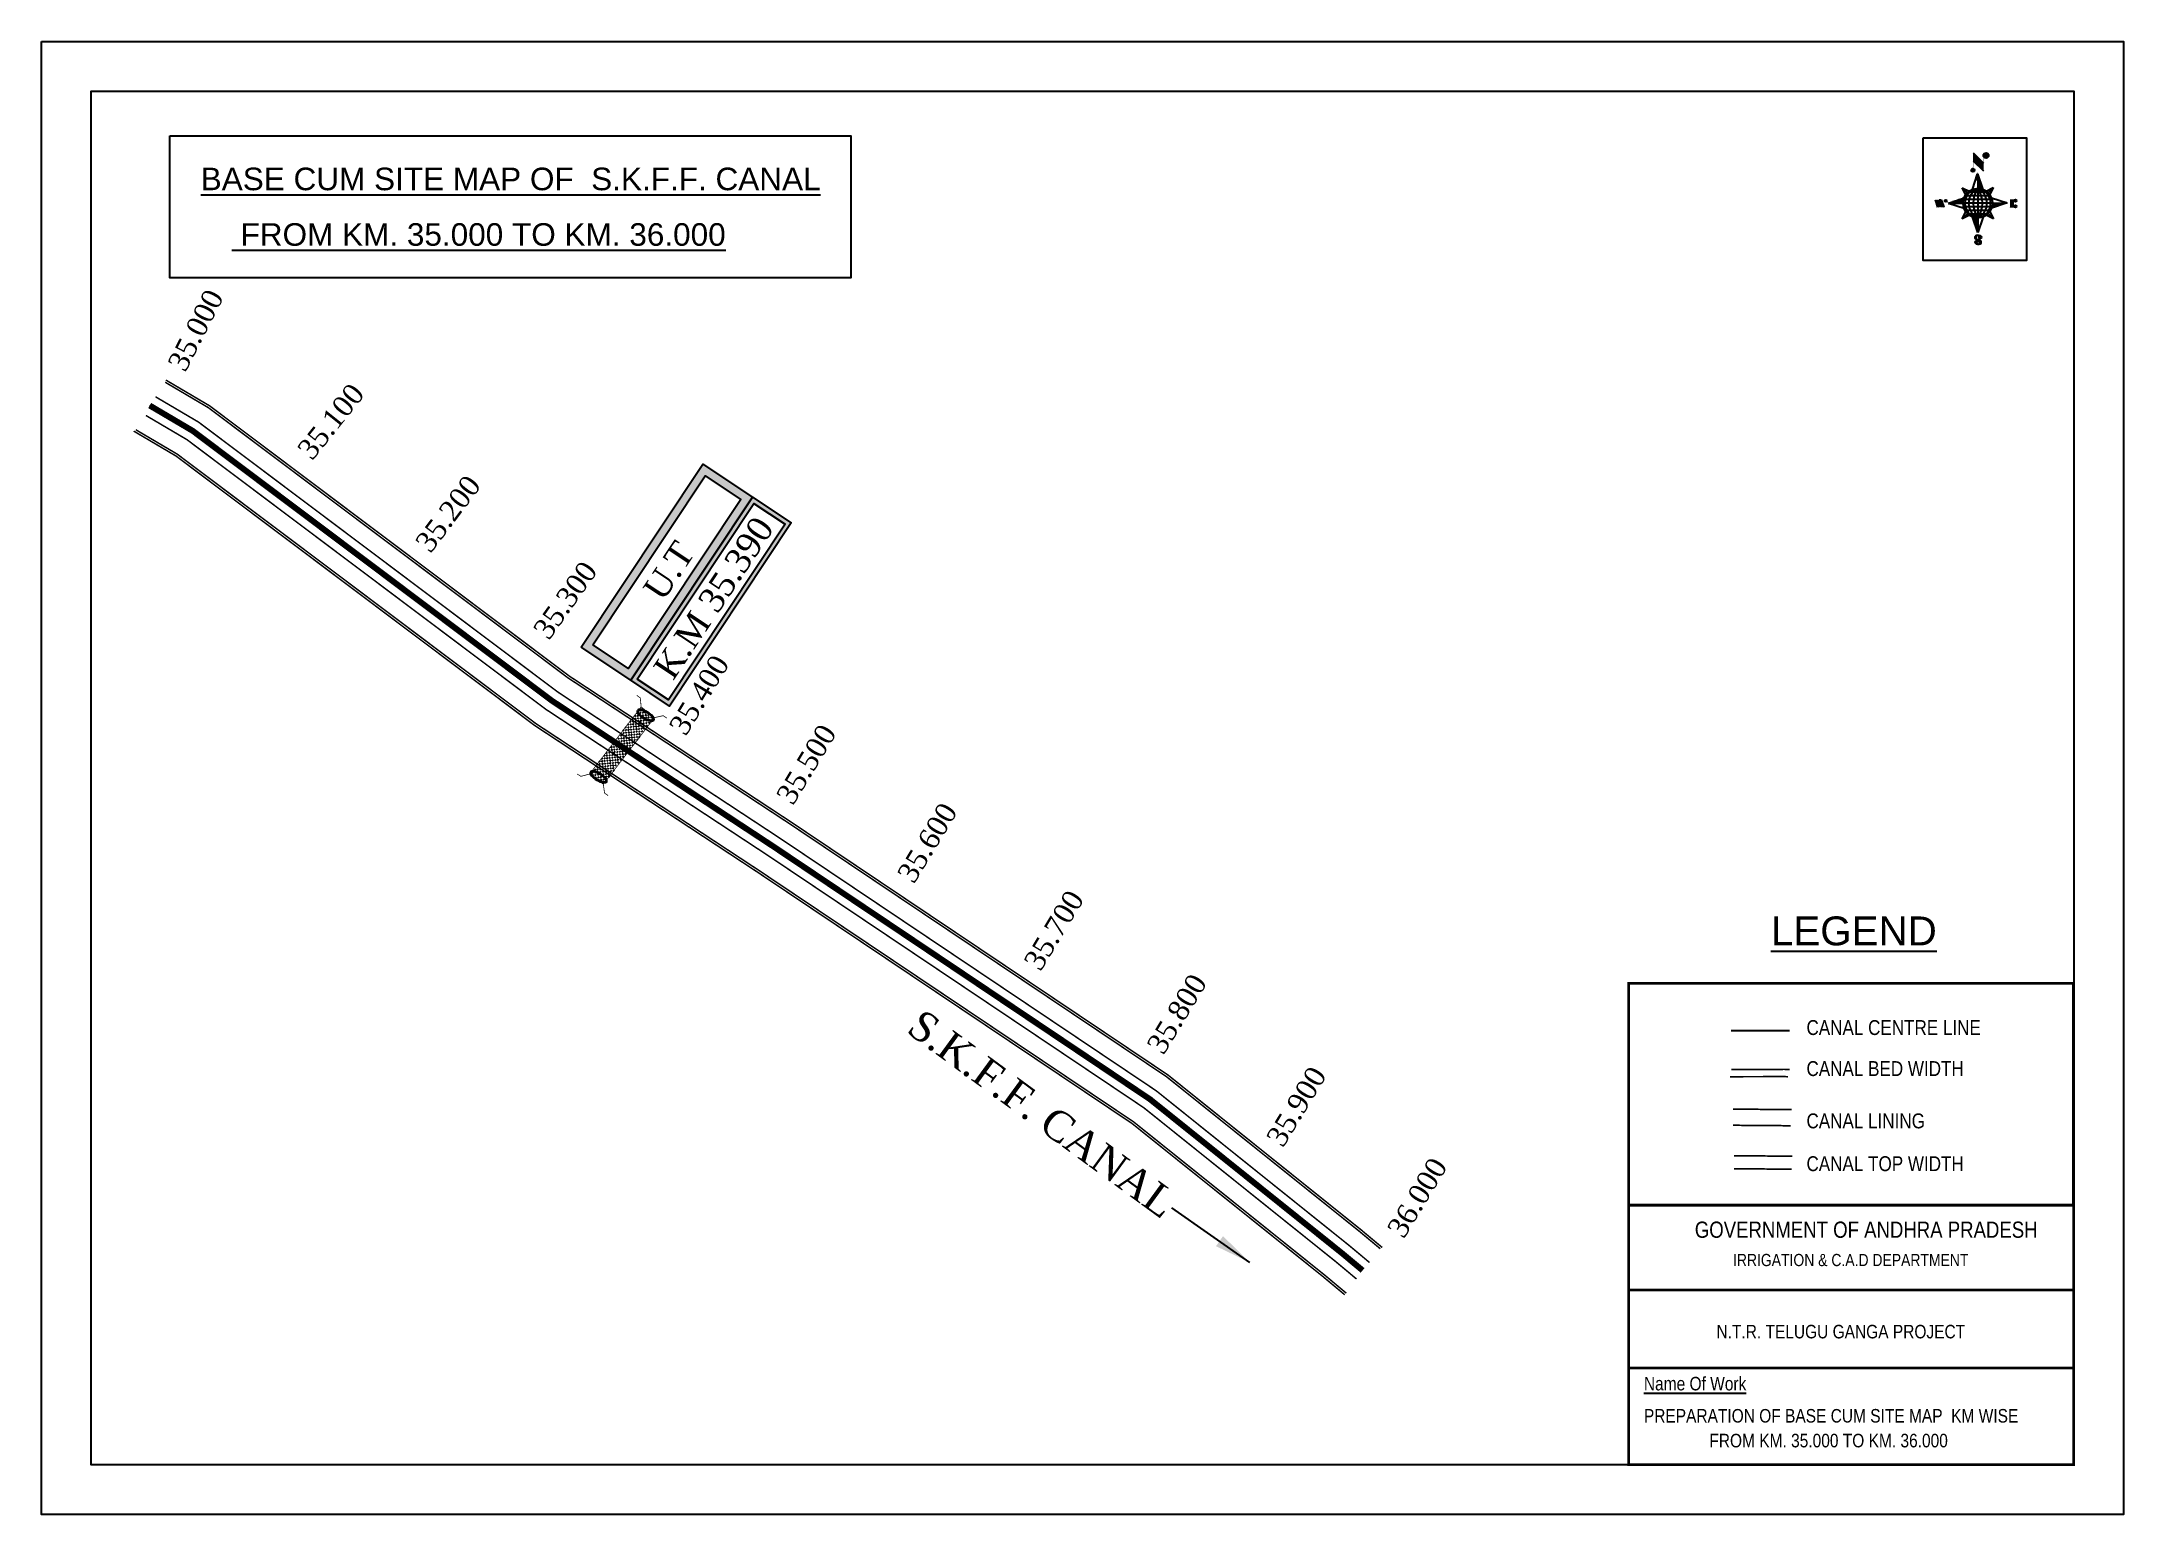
# Model space of a CAD drawing. Header units: inches. Extents: x 23 to 1421, y 10 to 999.
import ezdxf
from ezdxf.enums import TextEntityAlignment as Align

# ---------------------------------------------------------------- set-up
doc = ezdxf.new("R2010")
doc.units = ezdxf.units.IN
doc.header["$MEASUREMENT"] = 0
doc.linetypes.add('ACAD_ISO02W100', pattern=[15, 12, -3])
for name, color, linetype in [('AQUADUCT', 1, 'Continuous'), ('bed with', 5, 'Continuous'), ('BLOCK', 7, 'Continuous'), ('bord', 1, 'Continuous'), ('C LINE COO', 6, 'Continuous'), ('cahnige', 7, 'Continuous'), ('FRAME 025', 7, 'Continuous'), ('laying', 4, 'Continuous'), ('lining', 4, 'Continuous'), ('STREAM', 4, 'Continuous'), ('TABLE', 7, 'Continuous'), ('TEXT', 7, 'Continuous'), ('TITLEBLOCK', 7, 'Continuous'), ('top of bund', 1, 'Continuous'), ('UT', 173, 'ACAD_ISO02W100'), ('V', 6, 'Continuous'), ('ZSTU', 7, 'Continuous')]:
    doc.layers.add(name, color=color, linetype=linetype)
doc.styles.add('5mm', font='times.ttf', dxfattribs={"height": 3})
doc.styles.add('A', font='arial.ttf')
doc.styles.add('ARIALN', font='ARIALN.TTF')
doc.styles.get("Standard").update_dxf_attribs({"font": 'arial.ttf'})
doc.dimstyles.get("Standard").update_dxf_attribs({"dimtxt": 0.18, "dimasz": 0.18, "dimexe": 0.18, "dimexo": 0.0625, "dimgap": 0.09, "dimtad": 0, "dimtih": 1, "dimtoh": 1, "dimdec": 4, "dimzin": 0, "dimdsep": 46, "dimtxsty": 'Standard', "dimcen": 0.09, "dimadec": 0, "dimazin": 0, "dimtfac": 1, "dimtdec": 4, "dimtofl": 0, "dimtmove": 0, "dimatfit": 3, "dimfxl": 1, "dimtolj": 1, "dimtzin": 0, "dimarcsym": 0})
pattern_1 = [(267.2971131487395, (-8720374.9383359, 50637915.13839893), (10.53672553373347, -0.4974314379093613), [])]
pattern_2 = [(357.2971131487395, (-8720374.9383359, 50637915.13839893), (0.4974314379093601, 10.53672553373348), [])]

# ---------------------------------------------------------------- blocks, each defined once
blk = doc.blocks.new('GGF')
at = {"layer": 'STREAM'}
h = blk.add_hatch(dxfattribs=at)
h.set_pattern_fill('DASH', color=256, scale=10, angle=-6.082734917303942, style=0)
h.set_pattern_definition([(353.9172650826961, (-115347.3726237068, 1016.387648081312), (1.375417949938526, 1.110506849590268), [1.25, -1.25])])
h.paths.add_polyline_path([(406186.8358267642, 1485623.894007653), (406186.3350356966, 1485618.16585714), (406185.8342446289, 1485612.437706626), (406242.6024607782, 1485608.895201602), (406242.8636284556, 1485614.639267362), (406243.1247961327, 1485620.383333121)])
at = {"layer": 'laying', "linetype": 'ByBlock', "extrusion": (0, 0, -1)}
for centre in [(406188.8340515448, 1485618.100544371), (406240.8092758137, 1485614.964376942)]:
    blk.add_ellipse(centre, major_axis=(0.4022038884711088, -6.365555352701567), ratio=0.3887167828476952, dxfattribs=at)
at = {"layer": 'laying', "linetype": 'ByBlock'}
for points in [[(406189.2044231551, 1485612.238788546), (406189.1301593552, 1485612.234096231), (406189.0528622998, 1485612.245618227), (406188.8631006061, 1485612.324588027), (406188.7519765225, 1485612.394145026), (406188.5122836892, 1485612.610022701), (406188.3845252309, 1485612.755754402), (406187.9901122551, 1485613.318903608), (406187.7273521348, 1485613.85898441), (406187.2895556467, 1485615.151754198), (406187.1131680161, 1485615.903753204), (406186.8806331598, 1485617.489787864), (406186.8243655579, 1485618.323341603), (406186.8412834518, 1485619.932858505), (406186.9146281564, 1485620.708349793), (406187.1740924141, 1485622.067517512), (406187.3614922329, 1485622.65073727), (406187.7140922088, 1485623.356040432), (406187.8630650354, 1485623.567618286), (406188.1141012118, 1485623.821781273), (406188.2175726035, 1485623.889167762), (406188.3951326545, 1485623.961233407), (406188.4694103668, 1485623.970225642), (406188.6399464445, 1485623.94807565), (406188.7398646418, 1485623.913414563), (406188.9754422541, 1485623.761023998), (406189.1085637353, 1485623.642922326), (406189.3815283708, 1485623.318037364), (406189.5211763898, 1485623.111945711), (406189.9516964495, 1485622.33059618), (406190.2214699374, 1485621.608086816), (406190.6248590543, 1485619.961048005), (406190.7595287117, 1485619.037350996), (406190.8632364098, 1485617.186895084), (406190.8321935693, 1485616.26108243), (406190.6143732872, 1485614.607066808), (406190.4262052957, 1485613.879561222), (406190.055177624, 1485613.01905299), (406189.9016287614, 1485612.765040143), (406189.6325239488, 1485612.445281366), (406189.5169377527, 1485612.35368761), (406189.3392356181, 1485612.260876767), (406189.2716159608, 1485612.243034084), (406189.2044231551, 1485612.238788546)], [(406241.179647424, 1485609.102621116), (406241.1053836241, 1485609.097928802), (406241.0280865688, 1485609.109450798), (406240.838324875, 1485609.188420597), (406240.7272007914, 1485609.257977597), (406240.4875079581, 1485609.473855271), (406240.3597494998, 1485609.619586973), (406239.965336524, 1485610.182736179), (406239.7025764037, 1485610.722816981), (406239.2647799156, 1485612.015586769), (406239.088392285, 1485612.767585774), (406238.8558574287, 1485614.353620435), (406238.7995898268, 1485615.187174174), (406238.8165077207, 1485616.796691076), (406238.8898524253, 1485617.572182364), (406239.149316683, 1485618.931350083), (406239.3367165019, 1485619.514569841), (406239.6893164777, 1485620.219873002), (406239.8382893043, 1485620.431450857), (406240.0893254807, 1485620.685613844), (406240.1927968724, 1485620.753000333), (406240.3703569234, 1485620.825065977), (406240.4446346357, 1485620.834058213), (406240.6151707135, 1485620.811908221), (406240.7150889107, 1485620.777247134), (406240.950666523, 1485620.624856569), (406241.0837880042, 1485620.506754897), (406241.3567526398, 1485620.181869935), (406241.4964006587, 1485619.975778282), (406241.9269207185, 1485619.194428751), (406242.1966942063, 1485618.471919387), (406242.6000833233, 1485616.824880576), (406242.7347529806, 1485615.901183567), (406242.8384606787, 1485614.050727655), (406242.8074178382, 1485613.124915001), (406242.5895975561, 1485611.470899379), (406242.4014295646, 1485610.743393793), (406242.0304018929, 1485609.882885561), (406241.8768530303, 1485609.628872714), (406241.6077482177, 1485609.309113937), (406241.4921620216, 1485609.21752018), (406241.314459887, 1485609.124709338), (406241.2468402297, 1485609.106866655), (406241.179647424, 1485609.102621116)]]:
    blk.add_open_spline(points, degree=3, knots=[0, 0, 0, 0, 0.1890722348827286, 0.1890722348827286, 0.3781444697654573, 0.3781444697654573, 0.567216704648186, 0.567216704648186, 0.9642381621637766, 0.9642381621637766, 1.361259619679367, 1.361259619679367, 1.758281077194958, 1.758281077194958, 2.155302534710549, 2.155302534710549, 2.552323992226139, 2.552323992226139, 2.807761081817867, 2.807761081817867, 3.012439963152372, 3.012439963152372, 3.217118844486876, 3.217118844486876, 3.421797725821381, 3.421797725821381, 3.626476607155885, 3.626476607155885, 3.831155488490389, 3.831155488490389, 4.280922883927905, 4.280922883927905, 4.730690279365422, 4.730690279365422, 5.180457674802938, 5.180457674802938, 5.630225070240454, 5.630225070240454, 5.896844194109022, 5.896844194109022, 6.112115499412711, 6.112115499412711, 6.283185307179586, 6.283185307179586, 6.283185307179586, 6.283185307179586], dxfattribs=at)
at = {"layer": 'UT', "ltscale": 0.2, "const_width": 0.4999999999999999}
for points in [[(406181.0067191261, 1485605.627956516), (406181.2043290924, 1485608.621441158), (406185.8342446289, 1485612.437706626), (406186.3350356966, 1485618.16585714), (406186.8358267643, 1485623.894007653), (406182.485284513, 1485628.02592998), (406182.4731358847, 1485631.025905382)], [(406186.8358267643, 1485623.894007653), (406243.1247961327, 1485620.383333121)], [(406247.6637609265, 1485627.388723734), (406247.5913202798, 1485624.389598469), (406243.1247961327, 1485620.383333121), (406242.8636284556, 1485614.639267362), (406242.6024607783, 1485608.895201602), (406247.1217425518, 1485604.948545771), (406247.2591485833, 1485601.95169416)], [(406185.8342446289, 1485612.437706626), (406242.6024607783, 1485608.895201602)]]:
    blk.add_lwpolyline(points, dxfattribs=at)
blk = doc.blocks.new('*X4')
at = {"color": 0, "linetype": 'Continuous'}
for p, q in [((6321.563175437702, 239.2074203663178), (6322.581924588794, 240.2261695174094)), ((6321.571094283617, 239.3921159075293), (6322.524536642279, 240.3455582661906)), ((6321.579013129532, 239.5768114487408), (6322.467148695763, 240.4649470149719)), ((6321.586931975447, 239.7615069899523), (6322.409760749248, 240.5843357637531)), ((6321.594850821361, 239.9462025311638), (6322.352372802732, 240.7037245125344)), ((6321.602769667276, 240.1308980723753), (6322.294984856217, 240.8231132613157)), ((6321.610688513191, 240.3155936135868), (6322.322610836808, 241.0275159372032)), ((6321.618607359106, 240.5002891547983), (6322.339575221931, 241.2212570176224)), ((6321.670405508729, 239.1378737420482), (6322.639312535309, 240.1067807686281)), ((6321.756101028845, 239.046792566867), (6322.694551492757, 239.9852430307802)), ((6321.767025283511, 240.8254837745006), (6322.356539607053, 241.4149980980416)), ((6321.841796548961, 238.9557113916858), (6322.784401525116, 239.8983163678416)), ((6321.927492069076, 238.8646302165046), (6322.874251557474, 239.8113897049031)), ((6322.013187589191, 238.7735490413234), (6322.964101589832, 239.7244630419646)), ((6322.075863133939, 241.3110983202248), (6322.373503992176, 241.6087391784607)), ((6322.098883109306, 238.6824678661422), (6323.053951622191, 239.637536379026)), ((6322.184578629423, 238.591386690961), (6323.143801654548, 239.5506097160875)), ((6322.270274149538, 238.5003055157798), (6323.233651686906, 239.463683053149)), ((6322.405772691616, 238.4590273625623), (6323.316199320379, 239.3694539913255)), ((6322.536564177177, 238.4130421528257), (6323.436926723143, 239.3134046987925)), ((6322.667355662737, 238.3670569430892), (6323.557654125907, 239.2573554062594)), ((6322.798147148297, 238.3210717333527), (6323.67838152867, 239.2013061137264)), ((6322.928938633857, 238.2750865236161), (6323.799108931434, 239.1452568211934)), ((6323.059730119417, 238.2291013138795), (6323.919836334197, 239.0892075286604)), ((6323.190521604977, 238.183116104143), (6324.040563736961, 239.0331582361274)), ((6323.334898284248, 238.1507160881169), (6324.161291139725, 238.9771089435944)), ((6323.500484499982, 238.1395256085544), (6324.282018542488, 238.9210596510615)), ((6323.666070715716, 238.1283351289918), (6324.389078986148, 238.8513433994243)), ((6323.83165693145, 238.1171446494292), (6324.558435473549, 238.8439231915289)), ((6324.097210919775, 238.2059219424567), (6324.727791960951, 238.8365029836336)), ((6324.341779298861, 238.2737136262468), (6324.897148448353, 238.8290827757383)), ((6324.586347677948, 238.341505310037), (6325.066504935754, 238.821662567843)), ((6324.830916057034, 238.4092969938271), (6325.235861423155, 238.8142423599477)), ((6325.075484436121, 238.4770886776172), (6325.405217910557, 238.8068221520524)), ((6325.401209342145, 238.6260368883443), (6325.574574397958, 238.7994019441571))]:
    blk.add_line(p, q, dxfattribs=at)
blk = doc.blocks.new('*X3')
at = {"color": 0, "linetype": 'Continuous'}
for p, q in [((6324.425409812192, 240.3018877878409), (6324.530098087213, 240.4065760628617)), ((6324.560821561592, 240.2605228419445), (6324.762767368324, 240.4624686486762)), ((6324.696233310992, 240.2191578960481), (6324.995436649435, 240.5183612344908)), ((6324.831645060392, 240.1777929501517), (6325.228105930546, 240.5742538203053)), ((6324.967056809793, 240.1364280042552), (6325.451206401633, 240.6205775960956)), ((6325.102468559193, 240.0950630583588), (6325.626700194168, 240.619294693334)), ((6325.231508829004, 240.0473266328736), (6325.802193986703, 240.6180117905725)), ((6325.335045025791, 239.9740861343645), (6325.976788801136, 240.6158299097086)), ((6325.438581222579, 239.9008456358553), (6326.100204563527, 240.5624689768027)), ((6325.542117419366, 239.8276051373462), (6326.223620325917, 240.5091080438968)), ((6325.645653616154, 239.754364638837), (6326.347036088308, 240.455747110991)), ((6325.749189812941, 239.6811241403279), (6326.470451850699, 240.4023861780851)), ((6325.852726009729, 239.6078836418188), (6326.593867613089, 240.3490252451792)), ((6325.951486090436, 239.5298670272285), (6326.71728337548, 240.2956643122733)), ((6326.036566250415, 239.4381704919113), (6326.840699137871, 240.2423033793674)), ((6326.121646410395, 239.346473956594), (6326.964114900262, 240.1889424464615)), ((6326.206726570374, 239.2547774212767), (6327.055858370612, 240.1039092215148)), ((6326.291806730354, 239.1630808859595), (6327.135785134496, 240.0070592901021)), ((6326.376886890333, 239.0713843506422), (6327.21571189838, 239.9102093586895)), ((6326.461967050313, 238.9796878153249), (6327.295638662264, 239.8133594272769)), ((6326.547047210292, 238.8879912800077), (6327.375565426148, 239.7165094958642)), ((6326.632127370272, 238.7962947446904), (6327.455492190032, 239.6196595644516)), ((6326.717207530251, 238.7045982093731), (6327.535418953916, 239.5228096330389)), ((6326.788410008449, 236.4777036487165), (6327.354219516036, 237.0435131563033)), ((6326.792225928501, 238.6028399123283), (6327.6153457178, 239.4259597016263)), ((6326.838137672734, 238.4719749612643), (6327.695272481684, 239.3291097702136)), ((6326.884049416966, 238.3411100102004), (6327.775199245568, 239.2322598388009)), ((6326.916746160023, 236.7828164955863), (6327.582476853365, 237.4485471889285)), ((6326.9299611612, 238.2102450591364), (6327.853734496604, 239.1340183945408)), ((6326.975872905432, 238.0793801080725), (6327.849127438164, 238.952634640804)), ((6327.003134980726, 237.9298654880686), (6327.844520379724, 238.7712508870673)), ((6327.012515933215, 237.7624697452613), (6327.839913321284, 238.5898671333306)), ((6327.021896885704, 237.5950740024541), (6327.835306262844, 238.4084833795939)), ((6327.031277838193, 237.4276782596467), (6327.830699204404, 238.2270996258572)), ((6327.040658790683, 237.2602825168395), (6327.826092145964, 238.0457158721205)), ((6327.045082311595, 237.087929342456), (6327.810734190693, 237.8535812215537))]:
    blk.add_line(p, q, dxfattribs=at)
blk = doc.blocks.new('H')
at = {"layer": 'bord', "extrusion": (0.0004278845142637609, 0.00479197890903182, 0.9999884268595202)}
h = blk.add_hatch(dxfattribs=at)
h.set_pattern_fill('LINE', color=8, scale=84.38768555040302, angle=-2.702886851260515, style=0)
h.set_pattern_definition(pattern_2)
h.paths.add_polyline_path([(-492.4668010775931, 785.5898788240738, -0.090992046448718), (-447.9625593584497, 775.2324968557805), (-486.4976985411486, 912.0312741750386)])
h = blk.add_hatch(dxfattribs=at)
h.set_pattern_fill('LINE', color=8, scale=84.38768555040302, angle=-92.70288685126052, style=0)
h.set_pattern_definition(pattern_1)
h.paths.add_polyline_path([(-624.8772989658173, 665.1175860036165, -0.09099204644210665), (-614.5199170010164, 709.6218277204316), (-751.3186943142209, 671.0866885515861)])
h = blk.add_hatch(dxfattribs=at)
h.set_pattern_fill('LINE', color=8, scale=84.38768555040302, angle=-92.70288685126052, style=0)
h.set_pattern_definition(pattern_1)
h.paths.add_polyline_path([(-245.5531129193259, 647.210278397426), (-371.9945082624909, 653.17938094493, -0.09099204644878103), (-382.3518902289215, 608.6751392250881)])
h = blk.add_hatch(dxfattribs=at)
h.set_pattern_fill('LINE', color=8, scale=84.38768555040302, angle=-2.702886851260515, style=0)
h.set_pattern_definition(pattern_2)
h.paths.add_polyline_path([(-504.4050061509479, 532.7070881242398, -0.090992046448718), (-548.909247870557, 543.064470092766), (-510.3741086877417, 406.2656927765347)])
at = {"layer": 'bord', "extrusion": (0.0004278845142637604, 0.00479197890903182, 0.9999884268595203)}
for p, q in [((-516.2384251924814, 1087.08582315594, -1217.145331720205), (-431.5311611755169, 993.9857607749291, -1216.735438367611)), ((-538.2690597721958, 773.6536562892143, -1215.633927328097), (-487.0181812191731, 906.212239655666, -1216.291082326422)), ((-519.3860571105615, 1020.408509141766, -1216.824464901347), (-434.678793075087, 927.3084467682056, -1216.414571548796)), ((-487.0181812191731, 906.212239655666, -1216.291082326422), (-492.9870239489828, 779.7722960542887, -1215.682623766277)), ((-487.0181812191731, 906.212239655666, -1216.291082326422), (-448.4827650671941, 769.4150330077391, -1215.652034309381)), ((-626.736305744329, 793.7732813858893, -1215.692487060367), (-566.811349663476, 760.1895317081362, -1215.557193835181)), ((-626.736305744329, 793.7732813858893, -1215.692487060367), (-584.1428260545363, 746.9596384149045, -1215.486379775655)), ((-598.946746484784, 730.9517588270828, -1215.4033350249), (-626.736305744329, 793.7732813858893, -1215.692487060367)), ((-421.3357812265749, 753.3219341966324, -1215.586531535218), (-358.5136001041974, 781.1110481221694, -1215.746578873753)), ((-358.5136001041974, 781.1110481221694, -1215.746578873753), (-405.3276889660046, 738.5181495659053, -1215.522440984547)), ((-358.5136001041974, 781.1110481221694, -1215.746578873753), (-392.0976094479556, 721.1868434431963, -1215.445049781629)), ((-864.6667208376457, 700.9117660832126, -1215.145683569252), (-846.8602190883248, 637.7003116968554, -1214.850391321915)), ((-846.885899517627, 700.0723706756253, -1215.149269383754), (-829.079397758178, 636.8609162860084, -1214.853977136408)), ((-829.1050781964441, 699.2329752675723, -1215.152855198257), (-811.2985764592304, 636.0215208844747, -1214.857562950931)), ((-829.1050781964441, 699.2329752675723, -1215.152855198257), (-811.3242568973801, 698.393579858588, -1215.156441012743)), ((-811.3242568973801, 698.393579858588, -1215.156441012743), (-793.5177551378147, 635.1821254740935, -1214.861148765422)), ((-751.8386587080895, 665.2704204607289, -1215.023166955395), (-615.0399729244527, 703.8051171880215, -1215.266361263119)), ((-751.8386587080895, 665.2704204607289, -1215.023166955395), (-625.3972626964678, 659.3013864478562, -1215.048666080719)), ((-619.2784603905748, 614.0198538512923, -1214.834293591338), (-751.8386587080895, 665.2704204607289, -1215.023166955395)), ((-639.398133254319, 525.5536567845847, -1214.401751538512), (-605.8141239105607, 585.4778614635579, -1214.703280630637)), ((-639.398133254319, 525.5536567845847, -1214.401751538512), (-592.5840443923953, 568.1465553403832, -1214.625889427719)), ((-576.5759521321743, 553.3427707091905, -1214.561798877043), (-639.398133254319, 525.5536567845847, -1214.401751538512)), ((-371.1754276144202, 512.8914235194679, -1214.455843351893), (-431.1003836950404, 546.475173198618, -1214.591136577086)), ((-371.1754276144202, 512.8914235194679, -1214.455843351893), (-413.7689073036308, 559.7050664918497, -1214.661950636613)), ((-398.9649868734996, 575.7129460782744, -1214.74499538736), (-371.1754276144202, 512.8914235194679, -1214.455843351893)), ((-246.0730746499612, 641.3942844460253, -1215.12516345687), (-382.8717604242847, 602.859587718267, -1214.881969149149)), ((-378.6332729603746, 692.6448510554619, -1215.314036820931), (-246.0730746499612, 641.3942844460253, -1215.12516345687)), ((-372.5144706616993, 647.363318458898, -1215.099664331546), (-246.0730746499612, 641.3942844460253, -1215.12516345687)), ((-213.4791469212505, 669.2951450282708, -1215.272811938016), (-216.710715676134, 600.8397693103179, -1214.943388670676)), ((-197.1518122339039, 599.9164343632292, -1214.947333066632), (-193.9202434780891, 668.3718100786209, -1215.276756333961)), ((-510.8935521394596, 400.4524652508553, -1213.857248085843), (-549.4289682914387, 537.2496718976181, -1214.496296102879)), ((-459.6426735860878, 533.0110486173071, -1214.514403084168), (-510.8935521394596, 400.4524652508553, -1213.857248085843)), ((-504.9247094094171, 526.8924088519998, -1214.465706645989), (-510.8935521394596, 400.4524652508553, -1213.857248085843))]:
    blk.add_line(p, q, dxfattribs=at)
at = {"layer": 'bord', "color": 8, "linetype": 'ByBlock', "extrusion": (0.0004278845142637604, 0.00479197890903182, 0.9999884268595203)}
for p, q in [((-386.4701403837535, 711.3830894059502, -1215.400477790083), (-605.4730712235323, 721.7215742594562, -1215.35631111762)), ((-410.8462962137419, 744.2142448802479, -1215.547375515144), (-578.1125475389999, 752.110393114388, -1215.51364266185)), ((-492.9872379411827, 779.772306161467, -1215.682623723144), (-504.9247094094171, 526.8924088519998, -1214.465706645989)), ((-372.5145726100891, 647.3634304928128, -1215.099664824794), (-625.3973747401615, 659.3012845208868, -1215.048665544341)), ((-378.0217974673142, 615.9429816137999, -1214.946740470406), (-622.87451776542, 627.5017590741627, -1214.897360629442)), ((-375.037429585529, 679.1629559395369, -1215.250969739694), (-619.8901498829364, 690.7217333998997, -1215.201589898729)), ((-392.4388761268347, 584.9431407540105, -1214.792019251512), (-611.441806967312, 595.2816256079823, -1214.747852579053)), ((-419.7993998112506, 554.5543218990788, -1214.634687707282), (-587.06565113744, 562.4504701336846, -1214.600954853988))]:
    blk.add_line(p, q, dxfattribs=at)
at = {"layer": 'bord', "extrusion": (0.0004278845142637604, 0.00479197890903182, 0.9999884268595203)}
for points, const_width, elevation in [([(-522.0131121619479, 959.550775259228), (-515.7175743466119, 1092.906934415961)], 1.60540055982536, -1212.142843617219), ([(-434.158262363472, 933.1277235058805), (-427.8627245295095, 1066.483882669366)], 1.60540055982536, -1212.142843617219), ([(-870.0736340994383, 707.00824508073), (-846.3658724653925, 705.889038352192)], 0.6421602239301444, -1212.142843617219), ([(-828.5594987093612, 642.6768581911618), (-855.2307305332708, 643.935965762368)], 0.6421602239301444, -1212.142843617219), ([(-828.5594987093612, 642.676858191162), (-820.953748198869, 677.9586989512691)], 0.6421602239301444, -1212.142843617223), ([(-810.7786774830411, 641.8374531447001), (-784.1074456587239, 640.5783455765209)], 0.6421602239301444, -1212.142843617222), ([(-792.9978562549747, 640.9980480956772), (-781.589230506466, 693.9208092413096)], 0.6421602239301444, -1212.142843617218), ([(-177.0730277270245, 604.8086065300355), (-225.9702860934822, 607.1169704015771)], 0.7063762463231584, -1212.142843617222), ([(-222.7385766651839, 675.5731321041832), (-173.8413183107752, 673.2647682324088)], 0.7063762463231584, -1212.142843617221), ([(-194.785239975681, 644.8497587676384), (-185.0057882997701, 644.3880859934699)], 0.7063762463231584, -1212.14284361722)]:
    blk.add_lwpolyline(points, dxfattribs=dict(at, const_width=const_width, elevation=elevation))
for points, const_width, elevation in [([(-413.6616245851993, 1073.140134249887, 1), (-397.6117714248124, 1057.729118476532, 1)], 22.25077962579039, -1212.14284361722), ([(-530.3419430367337, 949.5474510251247, 1), (-519.6420409089901, 939.2734405104861, 1)], 14.83385308386026, -1212.142843617223), ([(-775.9087905502321, 696.5833098740303, 1), (-769.4888492682775, 690.418903565154, 1)], 8.900311850316152, -1212.142843617216), ([(-180.1423226412179, 617.9784816729323, 1), (-173.0803872516442, 611.1976347345654, 1)], 9.790343035347762, -1212.142843617219), ([(-177.8339587833615, 666.8757400336997, 1), (-170.7720233739972, 660.0948930920731, 1)], 9.790343035347762, -1212.142843617223), ([(-489.8397168474219, 361.7280028313068, 1), (-498.0671858660056, 369.1142257457323, 1)], 11.05656073458609, -1212.142843617215), ([(-525.1949096693778, 321.5505605205689, 1), (-533.4223786795214, 328.9367834347616, 1)], 11.05656073458609, -1212.142843617218)]:
    blk.add_lwpolyline(points, format="xyb", close=True, dxfattribs=dict(at, const_width=const_width, elevation=elevation))
for points, elevation in [([(-537.0436544864716, 317.3909783906986), (-530.686771839954, 310.4778530870033), (-519.7848077441001, 306.8033377354246), (-504.8555995545785, 306.8996049665207), (-493.8614930827366, 309.9751672386152), (-486.3299612487816, 317.6739007300386), (-486.5193926708707, 325.7780890813514), (-490.6180678635317, 333.2605072774198), (-493.5031616341619, 336.2254691210802), (-502.816804350885, 340.8534958871466), (-522.4580017436219, 347.2728260433129), (-530.4257294404489, 351.5824209563287), (-533.6858260648524, 354.5525017987891), (-537.4013079778782, 362.629807892173), (-536.9549017110166, 373.3508360361672), (-530.0284934418471, 380.6827556172281), (-520.0052991440441, 384.0716307398478), (-503.5000552259427, 384.2213990291513), (-492.5323047870551, 379.8708521119993), (-487.1463343054379, 373.2710396641844)], -1212.142843617219), ([(-522.4539065143929, 347.5728294925347), (-526.1949835211592, 353.7751140225195), (-527.7518298353394, 360.6227161141025), (-527.9156661629893, 370.6019260344024), (-525.8991041315983, 375.4503632916039), (-521.3202371541029, 381.1640017041664), (-514.5251386848048, 384.3718976443916)], -1212.142843617221), ([(-504.8555995545785, 306.8996049665207), (-499.0047943263154, 312.3708361831504), (-496.9585419834797, 319.3942984564654), (-497.4612851235933, 326.5275708001649), (-501.2415295758961, 335.3559093211365), (-509.2361390522836, 343.1915685721062)], -1212.142843617219)]:
    blk.add_lwpolyline(points, dxfattribs=dict(at, elevation=elevation))
for centre, radius in [((-405.6366979898718, 1065.434626361347, -1212.142843617228), 22.25077962579068), ((-524.9919919744626, 944.4104457636145, -1212.142843617225), 14.83385308386045), ((-498.4359036135794, 659.1484834742021, -1212.142843617229), 126.5822129822759), ((-772.6988199003781, 693.5011067149355, -1212.142843617225), 8.900311850316273), ((-176.6113549475952, 614.5880582008385, -1212.142843617227), 9.7903430353479), ((-174.3029910778062, 663.4853165630027, -1212.142843617225), 9.7903430353479), ((-493.9534513636986, 365.4211142832808, -1212.142843617226), 11.05656073458623), ((-529.3086441806488, 325.2436719765011, -1212.142843617227), 11.05656073458623)]:
    blk.add_circle(centre, radius, dxfattribs=at)
at = {"layer": 'bord', "color": 8, "linetype": 'ByBlock', "extrusion": (0.0004278845142637604, 0.00479197890903182, 0.9999884268595203)}
for centre, radius, start, end in [((-481.5018944916621, 658.3490694805806, -1212.142843617225), 127.7124113124745, 94.925359787212, 259.6690604518324), ((-436.7958279077627, 656.2386032006533, -1212.142843617224), 140.8227119427793, 113.2864437035868, 241.3079765329169), ((-315.8862391595549, 650.5307512261786, -1212.142843617227), 222.3100112361417, 142.5891607921548, 212.0052594442485), ((-560.0761933124097, 662.0583738566748, -1212.142843617224), 140.8227119427793, 293.2864437035868, 61.30797653291689), ((-680.9857820597445, 667.7662258302183, -1212.142843617228), 222.3100112361417, 322.5891607921548, 32.00525944424854), ((-515.3701267285685, 659.9479075753505, -1212.142843617227), 127.7124113124745, 274.925359787212, 79.66906045183244)]:
    blk.add_arc(centre, radius, start, end, dxfattribs=at)
at = {"layer": 'bord', "extrusion": (0.0004278845142637604, 0.00479197890903182, 0.9999884268595203)}
for points in [[(-515.7175743148887, 1092.906934417125, -1212.142843617227), (-431.0104934413977, 999.8058030862261, -1212.142843617227), (-518.8653432401063, 1026.22885483189, -1212.142843617227), (-434.1582623484545, 933.1277235084416, -1212.142843617227)], [(-864.1466936911305, 706.7284433981881, -1212.142843617225), (-846.3658724649268, 705.889038353589, -1212.142843617225), (-846.34031992468, 643.5162632348297, -1212.142843617225), (-828.5594986876497, 642.6768581867381, -1212.142843617225)], [(-828.5850512369768, 705.049633307593, -1212.142843617229), (-810.804230031204, 704.2102282608984, -1212.142843617229), (-810.778677482168, 641.8374531481927, -1212.142843617229), (-792.9978562541016, 640.9980480994025, -1212.142843617229)], [(-193.4002216503151, 674.1881137788835, -1212.142843617225), (-196.6319310673212, 605.7319520774413, -1212.142843617225), (-212.9591249906118, 675.1114593302475, -1212.142843617225), (-216.1908344065701, 606.6552976257785, -1212.142843617225)]]:
    blk.add_solid(points, dxfattribs=at)
at = {"layer": 'bord', "extrusion": (0.0004278845142637604, 0.00479197890903182, 0.9999884268595203), "xscale": 7.977342409717546, "yscale": 7.977342408231451, "zscale": 7.977342408476333, "rotation": 138.0840426661453}
for name, p in [('*X3', (38300.50170925955, -31929.38484708802, -1212.14284361722)), ('*X4', (38314.39702652739, -31950.87734303279, -1212.142843617221))]:
    blk.add_blockref(name, p, dxfattribs=at)
blk = doc.blocks.new('KKKK')
at = {"layer": 'cahnige', "color": 1, "style": '5mm'}
blk.add_text('S.K.F.F. CANAL', height=20, rotation=19.17575196103324, dxfattribs=at).set_placement((317677.4122226578, 1602113.842723922))
at = {"layer": 'ZSTU', "color": 1}
blk.add_leader([(317936.5890996025, 1602216.386606737), (317876.4517492132, 1602194.156370309)], dimstyle='Standard', override={"dimasz": 25, "dimgap": 0.09, "dimtad": 0}, dxfattribs=at)

msp = doc.modelspace()

# ---------------------------------------------------------------- hatches: boundary and pattern name
at = {"layer": 'C LINE COO'}
h = msp.add_hatch(color=135, dxfattribs=at)
h.set_gradient(color1=(141, 177, 78), color2=(107, 135, 59), one_color=1, tint=0.3799999952316284)
h.paths.add_polyline_path([(392.9617278998662, 593.5737283348074), (468.3493010626585, 706.9704838343398), (492.3263083442175, 691.030271235338), (416.9387351815999, 577.6335157362712)], flags=16)
h.paths.add_polyline_path([(385.0355813691453, 591.9779054673356), (466.7534781949539, 714.896630364886), (500.2524548750548, 692.6260941028097), (418.5345580490716, 569.7073692052593)])
h = msp.add_hatch(color=200, dxfattribs=at)
h.paths.add_polyline_path([(422.7363706677165, 570.5533475928908), (501.0984332628027, 688.424281483932), (522.0416671615853, 674.5009591560313), (443.6796045666156, 556.6300252640588)], flags=16)
h.paths.add_polyline_path([(418.5345580490716, 569.7073692052593), (500.2524548750548, 692.6260941028097), (526.2434797800556, 675.3469375434299), (444.5255829540724, 552.4282126456467)])

# ---------------------------------------------------------------- linework, layer by layer
at = {"linetype": 'ByBlock'}
for points in [[(22.68606422534822, 998.5274423791063), (1421.02485280963, 998.5274423791063), (1421.02485280963, 9.702156166030584), (22.68606422534822, 9.702156166030584)], [(1387.731072129059, 42.99593684654359), (55.97984490591944, 42.99593684654359), (55.97984490591944, 965.2336616985933), (1387.731072129059, 965.2336616985933)]]:
    msp.add_lwpolyline(points, close=True, dxfattribs=at)
at = {"linetype": 'ByBlock', "elevation": -0.08800741064799672}
msp.add_lwpolyline([(1286.479684603593, 933.8648637805102), (1355.993550352071, 933.8648637805102), (1355.993550352071, 851.6800294154757), (1286.479684603593, 851.6800294154757)], close=True, dxfattribs=at)
at = {"layer": 'bed with'}
for points, const_width in [([(914.6449110722929, 178.8093905103826), (900.7316560825743, 190.4252610506458), (771.3936028400963, 294.0890946513475), (518.7727732029921, 463.5631665405319), (369.4893620598773, 561.7791468139706), (128.1372188180862, 743.041348508975), (99.1729895526255, 760.0986801047777)], 1), ([(905.9395619868478, 167.7092574960054), (891.8034181272556, 179.5112130508726), (763.0418713697759, 282.7129794498408), (510.9701010068125, 451.8187075606049), (361.3729121500105, 550.2411272872207), (120.3014553917051, 731.2925255922103), (92.70053094534114, 747.5469930015472)], 1), ([(1196.891426158446, 308.4515431699776), (1193.398136810476, 308.4983824840249), (1157.708046522358, 308.473328948204)], 1.109792689352616), ([(1195.647954328411, 303.5626201363714), (1193.366974799737, 303.5932043534206), (1156.974281289341, 303.5676576073249), (1156.711867080262, 303.5778313483545)], 1.109792689352616)]:
    msp.add_lwpolyline(points, dxfattribs=dict(at, const_width=const_width))
at = {"layer": 'BLOCK', "color": 4}
for p in [(95.78289893539068, 753.913447058477), (178.5591050087419, 696.3562533850284), (259.2867758128737, 635.7275175009356), (340.0144466170054, 575.0987816168429), (423.2180753702009, 517.991172014453), (504.7822490924914, 464.3287776733716), (587.8561231657691, 408.7281814850369), (671.0740530295475, 352.9003170588487), (754.7725154805407, 296.7500809013811), (833.9500806458122, 234.9153815672701)]:
    msp.add_point(p, dxfattribs=at)
at = {"layer": 'C LINE COO', "const_width": 4}
msp.add_lwpolyline([(910.0183198867194, 173.488010982933), (896.2675371049149, 184.9682370507592), (767.2177371049361, 288.4010370505941), (514.8714371049023, 457.6909370505684), (365.4311371049439, 556.0101370505956), (124.2193371048957, 737.1669370505927), (95.27206050437553, 754.2142850481407)], dxfattribs=at)
at = {"layer": 'C LINE COO', "color": 105}
for points in [[(385.0355813691453, 591.9779054673356), (466.7534781949539, 714.896630364886), (500.2524548750548, 692.6260941028097), (418.5345580490716, 569.7073692052593)], [(392.9617278998662, 593.5737283348074), (468.3493010626585, 706.9704838343398), (492.3263083442175, 691.030271235338), (416.9387351815999, 577.6335157362712)]]:
    msp.add_lwpolyline(points, close=True, dxfattribs=at)
at = {"layer": 'C LINE COO'}
msp.add_point((413.247021708597, 524.5512901292616), dxfattribs=at)
at = {"layer": 'FRAME 025', "lineweight": -3, "const_width": 1.816724091600401}
for points in [[(1088.67112945185, 366.2595389503488), (1387.325403807586, 366.2595389503488), (1387.325403807586, 217.2938930568719), (1088.67112945185, 217.2938930568719)], [(1088.671129451966, 217.2938930568719), (1387.731072129059, 217.2938930568719), (1387.731072129059, 42.99593684654359), (1088.671129451966, 42.99593684654359)]]:
    msp.add_lwpolyline(points, close=True, dxfattribs=at)
for points in [[(1088.671129451966, 160.3723574052067), (1387.731072129059, 160.3723574052067)], [(1088.671129451966, 108.0636405888447), (1387.731072129059, 108.0636405888447)], [(1088.671129451966, 42.99593684654359), (1387.731072129059, 42.99593684654359)]]:
    msp.add_lwpolyline(points, dxfattribs=at)
at = {"layer": 'lining'}
for points, const_width in [([(921.8614914509994, 188.0259893056439), (908.1401939604143, 199.481598752501), (778.3237629963728, 303.5288498184611), (525.2473309827215, 473.3085686726929), (376.2242885807241, 571.3532481234954), (134.6392352783182, 752.7903717804668), (105.679999729869, 769.8447625252386)], 1), ([(899.0524010413969, 158.2176336619971), (884.3948802494156, 170.4548753490174), (756.1117112134993, 273.2732242827271), (504.4955432270831, 442.073305428444), (354.6379856291637, 540.6670259776959), (113.7994389314731, 721.5435023207185), (85.92938341749277, 737.9564637753149)], 1), ([(1158.841098682623, 281.7754411273138), (1186.261717811245, 281.5708655148712), (1198.114610495296, 281.4347619991252)], 1.109792689352616), ([(1158.798875483818, 270.940704464397), (1188.598265308439, 270.7131775090904), (1197.524070608098, 270.6106126908646)], 1.109792689352616)]:
    msp.add_lwpolyline(points, dxfattribs=dict(at, const_width=const_width))
at = {"layer": 'top of bund', "color": 1, "const_width": 1}
for points in [[(923.1635559780584, 188.8929708136213), (909.090006508824, 200.6426676888452), (779.2122450676575, 304.7390748399278), (526.0774024929447, 474.5579792025467), (377.087740698847, 572.580697009523), (135.4728271321687, 754.0402465590244), (106.1311586583793, 771.3198559747045)], [(897.9575477041249, 157.1776560898372), (883.4450677010059, 169.2938064126731), (755.2232291422147, 272.0629992612605), (503.6654717168599, 440.8238948985902), (353.7745335110408, 539.4395770916683), (112.9658470776226, 720.293627542161), (84.52196720349048, 737.0445200460465)]]:
    msp.add_lwpolyline(points, dxfattribs=at)
at = {"layer": 'top of bund', "const_width": 1.109792689352616}
for points in [[(1159.424746947614, 250.4703705857476), (1186.706188022526, 250.2707093108413), (1198.732936739415, 250.132615297983)], [(1198.257297267631, 241.4154516518549), (1189.472721575079, 241.5163978998983), (1159.582237623126, 241.7410661673141)]]:
    msp.add_lwpolyline(points, dxfattribs=at)
at = {"layer": 'V', "color": 6, "const_width": 0.2543413728240561}
msp.add_lwpolyline([(1196.717557487561, 334.6611677470585), (1193.830423048715, 334.6998795126067), (1157.656770030287, 334.6744865271696)], dxfattribs=at)
at = {"layer": 'V', "color": 6}
msp.add_lwpolyline([(1157.656770030287, 334.6744865271696), (1196.717557487561, 334.6611677470585)], dxfattribs=at)
at = {"layer": 'ZSTU'}
msp.add_lwpolyline([(108.772855093895, 935.2216124750641), (566.2581883716225, 935.2216124750641), (566.2581883716225, 839.9153171132286), (108.772855093895, 839.9153171132286)], close=True, dxfattribs=at)
at = {"layer": 'ZSTU', "color": 200}
for points in [[(418.5345580490716, 569.7073692052593), (500.2524548750548, 692.6260941028097), (526.2434797800556, 675.3469375434299), (444.5255829540724, 552.4282126456467)], [(422.7363706677165, 570.5533475928908), (501.0984332628027, 688.424281483932), (522.0416671615853, 674.5009591560313), (443.6796045666156, 556.6300252640588)]]:
    msp.add_lwpolyline(points, close=True, dxfattribs=at)

# ---------------------------------------------------------------- block references
at = {"layer": 'AQUADUCT', "color": 1, "xscale": 0.07807340295334138, "yscale": 0.07807340286672115, "zscale": 0.07807340292724047, "rotation": 3.078330652974644}
msp.add_blockref('H', (1364.867698209727, 841.221015319644, 94.7527378122134), dxfattribs=at)
at = {"layer": 'laying', "color": 6, "linetype": 'ByBlock', "rotation": 236.0510286581167}
msp.add_blockref('GGF', (-1005106.284515805, 1167144.050216673), dxfattribs=at)
at = {"layer": 'ZSTU', "rotation": 304.6176282198463}
msp.add_blockref('KKKK', (-1498347.062879621, -648385.9158351056), dxfattribs=at)

# ---------------------------------------------------------------- texts
at = {"layer": 'cahnige', "style": '5mm'}
for s, rotation, p in [('35.000', 62.84460812381012, (119.1071793614133, 776.0026530143307)), ('35.100', 51.30921743935328, (204.3132814950254, 716.7181410635324)), ('35.200', 52.99151959234202, (283.8334660159485, 654.4175935205506)), ('35.300', 54.64284872278697, (363.3384297471671, 596.0416428562687)), ('35.400', 58.74552967843972, (455.273092169798, 531.6629206092996)), ('35.500', 58.74552967843972, (527.278642875393, 485.1420589074926)), ('35.600', 58.74552967843972, (608.5232289104783, 432.4653057853659)), ('35.700', 58.74552967843972, (693.5704468125655, 373.7142621993055)), ('35.800', 58.74552967843972, (776.1712047424112, 317.5633621355021)), ('35.900', 58.74552967843972, (856.4471329197581, 255.3641782775023)), ('36.000', 58.74552967843972, (937.6074271114371, 194.1796286827387))]:
    msp.add_text(s, height=13.87570660934271, rotation=rotation, dxfattribs=at).set_placement(p)
at = {"layer": 'TABLE', "extrusion": (0.000201441454039347, 0.004806825185374128, 0.9999884268595202), "style": 'A'}
msp.add_text('%%ULEGEND', height=19.40127746327897, rotation=359.9999445039227, dxfattribs=at).set_placement((1239.993301579279, 401.4530852158926, 2.179528925000886), align=Align.MIDDLE)
at = {"layer": 'TEXT', "color": 6}
for s, p in [('%%UBASE CUM SITE MAP OF  S.K.F.F. CANAL', (129.5424444428822, 898.7769813897987)), ('%%U FROM KM. 35.000 TO KM. 36.000', (150.4193063812741, 861.479026303344))]:
    msp.add_text(s, height=15.15476846242562, dxfattribs=at).set_placement(p)
at = {"layer": 'TITLEBLOCK', "extrusion": (0.000201441454039347, 0.004806825185374128, 0.9999884268595202), "style": 'ARIALN'}
for s, height, p in [('CANAL CENTRE LINE', 10.00265461552418, (1208.169159882493, 331.5460623752713, 1.837083355164588)), ('CANAL BED WIDTH', 10.00265461552418, (1208.169159883134, 303.9996137727541, 1.704670862516374)), ('CANAL LINING', 10.00265461552418, (1208.169159882493, 268.8806153986199, 1.535858026371358)), ('CANAL TOP WIDTH', 10.00265461552418, (1208.169159882668, 240.1458781173417, 1.397733571798686)), ('GOVERNMENT OF ANDHRA PRADESH ', 10.90034454960241, (1133.136345536965, 195.3844292184395, -0.2606022914226249)), ('IRRIGATION & C.A.D DEPARTMENT', 8.175258412201805, (1158.804851760979, 176.3929516526494, -0.2659944305329009)), ('N.T.R. TELUGU GANGA PROJECT', 9.083620458002006, (1147.682381563934, 127.8601500321112, -0.2074783478585587)), ('%%UName Of Work', 9.083620458002006, (1098.961159398489, 92.93779593286999, -0.3851606392444616)), ('PREPARATION OF BASE CUM SITE MAP  KM WISE', 9.083620458002006, (1098.961159398489, 71.34686085849667, -0.4889456887389367))]:
    msp.add_text(s, height=height, rotation=359.9999445039227, dxfattribs=at).set_placement(p)
at = {"layer": 'TITLEBLOCK', "style": 'ARIALN'}
msp.add_text(' FROM KM. 35.000 TO KM. 36.000', height=9.083620458002006, rotation=359.9999445045638, dxfattribs=at).set_placement((1140.022308289033, 54.69073206367579))
at = {"layer": 'ZSTU', "style": '5mm'}
for s, p in [('K.M 35.390', (446.8463050340247, 568.9904264776935)), ('U.T', (439.9243802513406, 621.9507977026017))]:
    msp.add_text(s, height=16.84298922994374, rotation=56.38354595470387, dxfattribs=at).set_placement(p)

doc.saveas('drawing.dxf')
